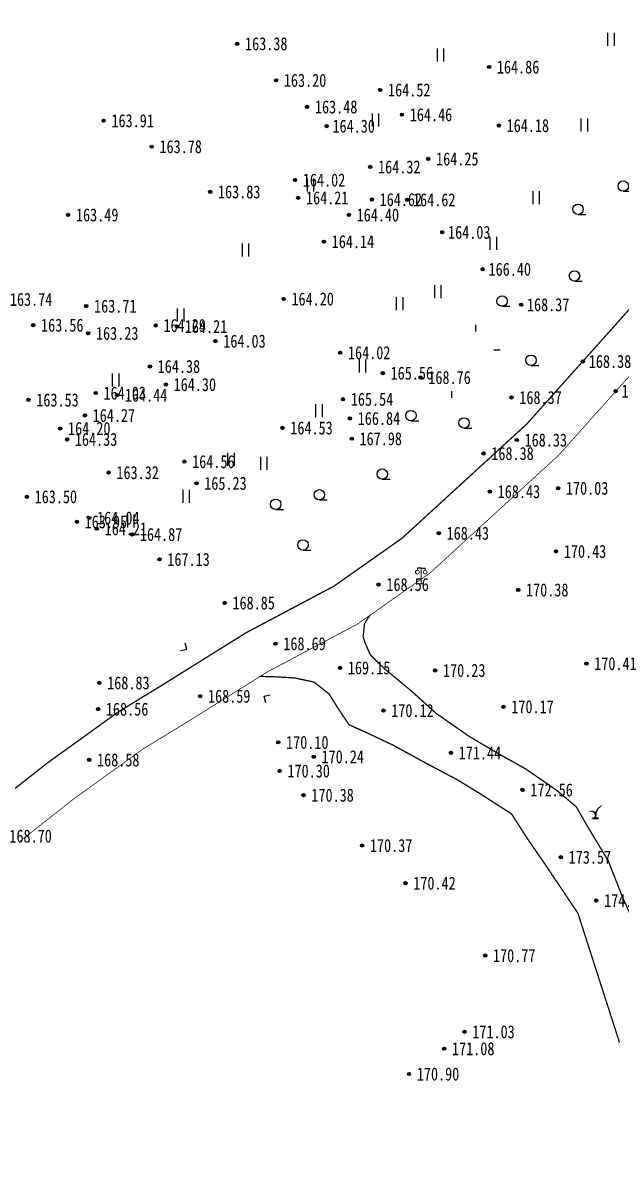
# Model space of a CAD drawing. Header units: millimetres. Extents: x -725 to 2274960, y -506 to 2980382.
# Drawn here: x 574284.8 to 574330.8, y 2880300.3 to 2880388.2 of the extents above; entities that cross this region are included whole.
import ezdxf
from ezdxf.enums import TextEntityAlignment as Align

# ---------------------------------------------------------------- set-up
doc = ezdxf.new("R2010")
doc.units = ezdxf.units.MM
doc.header["$LTSCALE"] = 1000
for name, pattern in [('X0', [4, 3, -1]), ('X2', [10, 8, -2]), ('X3', [5, 4, -1]), ('X31', [1.8, 1.2, -0.6])]:
    doc.linetypes.add(name, pattern=pattern)
for name, color, linetype in [('DLDW', 8, 'Continuous'), ('DLSS', 8, 'Continuous'), ('DMTZ', 8, 'Continuous'), ('GCD', 8, 'Continuous'), ('JMD', 8, 'Continuous'), ('SXSS', 5, 'Continuous'), ('YHJ_剖面_梁板', 4, 'Continuous'), ('ZBTZ', 8, 'Continuous')]:
    doc.layers.add(name, color=color, linetype=linetype)
doc.linetypes.add('10411', pattern='A,2,[150,AAA.SHX,S=0.5,R=0,X=0,Y=0.5],2,[151,AAA.SHX,S=1,R=0,X=0,Y=3],1e-11', length=4)
doc.linetypes.add('10421', pattern='A,2,[150,AAA.SHX,S=0.5,R=0,X=0,Y=0.5],1e-11', length=2)
doc.linetypes.add('1161', pattern='A,0,[149,AAA.SHX,S=0.15,R=0,X=0,Y=0],-1.6', length=1.6)
doc.linetypes.add('444', pattern='A,4.5,[145,AAA.SHX,S=1,R=0,X=0,Y=1],4.5,-0.5,[146,AAA.SHX,S=1,R=0,X=0,Y=0],-0.5', length=10)

# ---------------------------------------------------------------- blocks, each defined once
blk = doc.blocks.new('gc097')
at = {"lineweight": 15}
for p, q in [((-0.6, 2.4), (-0.6, 2.1)), ((0, 0), (0, 2.4)), ((0.6, 2.4), (0.6, 2.1)), ((-0.4, 0), (0.4, 0))]:
    blk.add_line(p, q, dxfattribs=at)
for q in [(-0.6, 2.4), (0.6, 2.4)]:
    blk.add_line((0, 2.4), q)
for centre in [(-0.6, 1.8), (0.6, 1.8)]:
    blk.add_circle(centre, 0.3, dxfattribs=at)
blk = doc.blocks.new('gc123')
at = {"flags": 128}
for points in [[(1, 2, 0.1, 0.3, 0.253002), (0, 0.56, 0.15, 0.15, 0)], [(0, 0.56, 0.3, 0.1, 0.588194), (-1, 1, 0.05, 0.1, 0)]]:
    blk.add_lwpolyline(points, format="xyseb", dxfattribs=at)
at = {"linetype": 'Continuous', "const_width": 0.3}
blk.add_lwpolyline([(-0.5, 0), (0.5, 0)], dxfattribs=at)
at = {"linetype": 'Continuous', "const_width": 0.3, "flags": 128}
blk.add_lwpolyline([(0, 0.56), (0, 0)], dxfattribs=at)
blk = doc.blocks.new('gc121')
for p, q in [((-0.5, 0), (-0.5, 2)), ((0.5, 0), (0.5, 2))]:
    blk.add_line(p, q)
blk = doc.blocks.new('gc208')
blk.add_line((0, -0.8), (1.2, -0.8))
blk.add_circle((0, 0), 0.8)
blk = doc.blocks.new('gc200')
h = blk.add_hatch(color=256)
edge = h.paths.add_edge_path()
edge.add_arc((0, 0), 0.25, 0, 360)
blk.add_circle((0, 0), 0.25)

msp = doc.modelspace()

# ---------------------------------------------------------------- linework, layer by layer
at = {"layer": 'DLSS', "color": 4, "linetype": 'X2', "elevation": 162.8509, "flags": 128}
msp.add_lwpolyline([(574273.7778, 2880322.1221, 0.1, 0.1, 0), (574282.5398, 2880328.0316, 0.1, 0.1, 0), (574286.6223, 2880331.2436, 0.1, 0.1, 0), (574292.1253, 2880335.2062, 0.1, 0.1, 0), (574295.3441, 2880337.1677, 0.1, 0.1, 0), (574301.8963, 2880341.2575, 0.1, 0.1, 0), (574308.6828, 2880344.8557, 0.1, 0.1, 0), (574313.9336, 2880348.5514, 0.1, 0.1, 0), (574323.5292, 2880357.3345, 0.1, 0.1, 0), (574336.4189, 2880371.7569, 0.1, 0.1, 0), (574340.7992, 2880377.4109, 0.1, 0.1, 0), (574344.1163, 2880383.0738, 0.1, 0.1, 0), (574348.4255, 2880392.5343, 0.1, 0.1, 0), (574350.2109, 2880397.8787, 0.1, 0.1, 0), (574350.9225, 2880401.358, 0.1, 0.1, 0)], format="xyseb", dxfattribs=at)
at = {"layer": 'DLSS', "color": 8, "linetype": 'Continuous', "const_width": 0.054, "elevation": 162.8509, "flags": 128}
msp.add_lwpolyline([(574284.5591, 2880325.2621), (574288.683, 2880328.5065), (574294.0201, 2880332.3497), (574297.1422, 2880334.2523), (574303.6075, 2880338.2878), (574310.4779, 2880341.9306), (574316.0845, 2880345.8767), (574325.9686, 2880354.9238), (574339.0529, 2880369.564), (574343.6427, 2880375.4884), (574347.1606, 2880381.4941), (574351.6173, 2880391.2782)], dxfattribs=at)
at = {"layer": 'DLSS', "color": 4, "linetype": 'X3', "flags": 128}
for points, elevation in [([(574311.4665, 2880342.6386, 0.1, 0.1, 0), (574311.0392, 2880341.9862, 0.1, 0.1, 0), (574310.9296, 2880340.9534, 0.1, 0.1, 0), (574311.1012, 2880340.4461, 0.1, 0.1, 0), (574311.5, 2880339.5548, 0.1, 0.1, 0), (574312.5389, 2880338.538, 0.1, 0.1, 0), (574314.729, 2880336.7208, 0.1, 0.1, 0), (574316.5495, 2880335.0701, 0.1, 0.1, 0), (574319.1007, 2880333.2977, 0.1, 0.1, 0), (574321.3002, 2880331.995, 0.1, 0.1, 0), (574323.466, 2880330.7817, 0.1, 0.1, 0), (574325.8613, 2880329.1239, 0.1, 0.1, 0), (574327.3327, 2880327.8826, 0.1, 0.1, 0), (574328.2111, 2880326.3452, 0.1, 0.1, 0), (574329.7813, 2880323.7456, 0.1, 0.1, 0), (574330.8969, 2880320.9159, 0.1, 0.1, 0), (574332.2369, 2880317.9211, 0.1, 0.1, 0), (574333.0374, 2880316.429, 0.1, 0.1, 0)], 162.4442), ([(574302.9327, 2880337.9209, 0.1, 0.1, 0), (574304.3792, 2880337.8769, 0.1, 0.1, 0), (574305.7047, 2880337.792, 0.1, 0.1, 0), (574307.1523, 2880337.4796, 0.1, 0.1, 0), (574308.3005, 2880336.5803, 0.1, 0.1, 0), (574309.2148, 2880335.1298, 0.1, 0.1, 0), (574309.8561, 2880334.1955, 0.1, 0.1, 0), (574311.4996, 2880333.4498, 0.1, 0.1, 0), (574313.2275, 2880332.6335, 0.1, 0.1, 0), (574315.9859, 2880331.1222, 0.1, 0.1, 0), (574318.161, 2880329.9781, 0.1, 0.1, 0), (574319.887, 2880328.9233, 0.1, 0.1, 0), (574322.3473, 2880327.3411, 0.1, 0.1, 0), (574323.5757, 2880325.4276, 0.1, 0.1, 0), (574324.988, 2880323.3779, 0.1, 0.1, 0), (574327.4576, 2880319.6957, 0.1, 0.1, 0), (574330.6562, 2880309.7501, 0.1, 0.1, 0)], 162.4726)]:
    msp.add_lwpolyline(points, format="xyseb", dxfattribs=dict(at, elevation=elevation))
at = {"layer": 'DMTZ', "linetype": '10411', "elevation": 162.0293, "flags": 128}
msp.add_lwpolyline([(574296.0535, 2880345.2749, 0.00000216, 0.00000216, 0), (574298.1731, 2880347.5133, 0.00000216, 0.00000216, 0), (574311.2429, 2880356.5018, 0.00000216, 0.00000216, 0), (574313.6381, 2880359.3293, 0.00000216, 0.00000216, 0), (574314.0249, 2880361.3837, 0.00000216, 0.00000216, 0), (574319.7263, 2880366.5298, 0.00000216, 0.00000216, 0), (574321.8328, 2880366.4103, 0.00000216, 0.00000216, 0), (574325.256, 2880366.6783, 0.00000216, 0.00000216, 0), (574331.1428, 2880372.5885, 0.00000216, 0.00000216, 0), (574337.8892, 2880379.4532, 0.00000216, 0.00000216, 0), (574340.8952, 2880384.2668, 0.00000216, 0.00000216, 0), (574345.8836, 2880393.709, 0.00000216, 0.00000216, 0), (574347.7152, 2880400.2266, 0.00000216, 0.00000216, 0)], format="xyseb", dxfattribs=at)
at = {"layer": 'DMTZ', "linetype": '10421', "elevation": 163.4975, "flags": 128}
msp.add_lwpolyline([(574312.2972, 2880339.0714, 0.00000216, 0.00000216, 0), (574313.0217, 2880342.3601, 0.00000216, 0.00000216, 0), (574317.5547, 2880345.953, 0.00000216, 0.00000216, 0), (574322.8559, 2880350.31, 0.00000216, 0.00000216, 0), (574324.9618, 2880352.7267, 0.00000216, 0.00000216, 0), (574332.684, 2880361.0592, 0.00000216, 0.00000216, 0)], format="xyseb", dxfattribs=at)
at = {"layer": 'JMD', "linetype": 'Continuous'}
for p, q in [((574319.5731, 2880364.9463, 174.4704), (574319.5687, 2880364.4463, 174.4704)), ((574321.4763, 2880363.009, 174.4704), (574320.9763, 2880363.0134, 174.4704)), ((574315.8394, 2880361.2783, 174.4704), (574316.3394, 2880361.2754, 174.4704)), ((574317.7545, 2880359.3527, 174.4704), (574317.7574, 2880359.8527, 174.4704))]:
    msp.add_line(p, q, dxfattribs=at)
at = {"layer": 'JMD', "linetype": 'Continuous', "const_width": 0.00000217, "elevation": 174.4704, "flags": 128}
msp.add_lwpolyline([(574319.5731, 2880364.9463), (574321.4763, 2880363.009), (574317.7545, 2880359.3527), (574315.8394, 2880361.2783)], close=True, dxfattribs=at)
at = {"layer": 'JMD', "linetype": '444', "flags": 128}
for points, elevation in [([(574314.6782, 2880350.0963, 0.00000216, 0.00000216, 0), (574305.2198, 2880344.0156, 0.00000216, 0.00000216, 0), (574301.7996, 2880342.387, 0.00000216, 0.00000216, 0), (574300.8406, 2880341.9283, 0.00000216, 0.00000216, 0)], 162.6602), ([(574293.0549, 2880339.3088, 0.00000216, 0.00000216, 0), (574290.5212, 2880337.0984, 0.00000216, 0.00000216, 0), (574289.4685, 2880336.0506, 0.00000216, 0.00000216, 0), (574286.9164, 2880333.5546, 0.00000216, 0.00000216, 0), (574285.0787, 2880331.9308, 0.00000216, 0.00000216, 0), (574272.5253, 2880321.8395, 0.00000216, 0.00000216, 0), (574268.6947, 2880319.2554, 0.00000216, 0.00000216, 0), (574262.1072, 2880314.5799, 0.00000216, 0.00000216, 0), (574256.1713, 2880310.018, 0.00000216, 0.00000216, 0), (574254.8868, 2880309.066, 0.00000216, 0.00000216, 0), (574253.2419, 2880307.42, 0.00000216, 0.00000216, 0)], 162.6047)]:
    msp.add_lwpolyline(points, format="xyseb", dxfattribs=dict(at, elevation=elevation))
at = {"layer": 'SXSS', "linetype": 'Continuous'}
for p, q in [((574297.3575, 2880339.9913, 162.2467), (574296.8719, 2880339.8722, 162.2467)), ((574297.3575, 2880339.9913, 162.2467), (574297.2385, 2880340.4769, 162.2467)), ((574303.3033, 2880336.3875, 162.3499), (574303.7889, 2880336.5066, 162.3499)), ((574303.3033, 2880336.3875, 162.3499), (574303.4224, 2880335.9019, 162.3499))]:
    msp.add_line(p, q, dxfattribs=at)
at = {"layer": 'SXSS', "color": 5, "linetype": 'X0', "ltscale": 2, "flags": 128}
for points, elevation in [([(574226.8689, 2880304.0533, 0.00000216, 0.00000216, 0), (574241.6147, 2880313.2164, 0.00000216, 0.00000216, 0), (574252.0111, 2880318.0325, 0.00000216, 0.00000216, 0), (574287.522, 2880346.7794, 0.00000216, 0.00000216, 0), (574289.5546, 2880349.9092, 0.00000216, 0.00000216, 0), (574292.25, 2880351.2538, 0.00000216, 0.00000216, 0), (574294.0535, 2880354.1024, 0.00000216, 0.00000216, 0), (574297.1114, 2880356.0431, 0.00000216, 0.00000216, 0), (574303.4925, 2880356.7315, 0.00000216, 0.00000216, 0), (574305.6927, 2880358.7506, 0.00000216, 0.00000216, 0), (574310.7926, 2880364.3675, 0.00000216, 0.00000216, 0), (574316.5041, 2880371.6909, 0.00000216, 0.00000216, 0), (574321.4527, 2880375.6448, 0.00000216, 0.00000216, 0), (574325.7465, 2880381.7281, 0.00000216, 0.00000216, 0), (574334.1222, 2880399.8648, 0.00000216, 0.00000216, 0), (574338.8529, 2880413.9505, 0.00000216, 0.00000216, 0), (574341.1901, 2880420.0087, 0.00000216, 0.00000216, 0), (574341.5864, 2880428.7253, 0.00000216, 0.00000216, 0), (574341.269, 2880440.7779, 0.00000216, 0.00000216, 0), (574341.0686, 2880462.461, 0.00000216, 0.00000216, 0), (574339.8078, 2880474.6251, 0.00000216, 0.00000216, 0), (574338.4805, 2880482.0554, 0.00000216, 0.00000216, 0), (574336.4374, 2880488.6629, 0.00000216, 0.00000216, 0), (574333.4917, 2880496.4451, 0.00000216, 0.00000216, 0)], 157.6342), ([(574298.1701, 2880493.9832, 0.00000216, 0.00000216, 0), (574306.8817, 2880482.5808, 0.00000216, 0.00000216, 0), (574311.276, 2880471.4521, 0.00000216, 0.00000216, 0), (574312.5014, 2880462.7284, 0.00000216, 0.00000216, 0), (574313.6104, 2880454.7825, 0.00000216, 0.00000216, 0), (574313.7578, 2880449.2776, 0.00000216, 0.00000216, 0), (574314.8904, 2880446.226, 0.00000216, 0.00000216, 0), (574314.6465, 2880442.9533, 0.00000217, 0.00000217, 0), (574313.4622, 2880434.2929, 0.00000217, 0.00000217, 0), (574306.2735, 2880417.5554, 0.00000216, 0.00000216, 0), (574301.1733, 2880409.37, 0.00000217, 0.00000217, 0), (574291.6905, 2880395.6884, 0.00000216, 0.00000216, 0), (574286.6575, 2880389.6157, 0.00000217, 0.00000217, 0), (574269.1422, 2880371.5065, 0.00000216, 0.00000216, 0), (574260.8599, 2880364.3273, 0.00000217, 0.00000217, 0), (574245.2089, 2880356.8917, 0.00000216, 0.00000216, 0), (574229.225, 2880344.1429, 0.00000217, 0.00000217, 0), (574214.457, 2880332.1313, 0.00000218, 0.00000218, 0), (574206.8378, 2880327.3172, 0.00000217, 0.00000217, 0)], 158.8226)]:
    msp.add_lwpolyline(points, format="xyseb", dxfattribs=dict(at, elevation=elevation))
at = {"layer": 'SXSS', "linetype": 'X31', "elevation": 162.3499, "flags": 128}
msp.add_lwpolyline([(574303.3033, 2880336.3875, 0.00000216, 0.00000216, 0), (574297.3575, 2880339.9913, 0.00000216, 0.00000216, 0)], format="xyseb", close=True, dxfattribs=at)
at = {"layer": 'SXSS', "linetype": 'Continuous', "flags": 128}
for points, elevation in [([(574303.5656, 2880336.7036, 0.00000216, 0.00000216, 0), (574305.4029, 2880335.6214, 0.00000216, 0.00000216, 0), (574309.455, 2880333.6053, 0.00000216, 0.00000216, 0)], 162.106), ([(574303.2544, 2880336.1754, 0.00000216, 0.00000216, 0), (574305.123, 2880335.0747, 0.00000216, 0.00000216, 0), (574308.5037, 2880333.5884, 0.00000216, 0.00000216, 0), (574306.404, 2880332.5799, 0.00000216, 0.00000216, 0), (574305.4331, 2880332.2001, 0.00000216, 0.00000216, 0), (574302.9768, 2880331.7316, 0.00000216, 0.00000216, 0), (574301.8249, 2880331.5013, 0.00000216, 0.00000216, 0), (574300.4436, 2880330.4619, 0.00000216, 0.00000216, 0), (574300.1778, 2880330.243, 0.00000216, 0.00000216, 0), (574299.7074, 2880329.791, 0.00000216, 0.00000216, 0), (574299.0436, 2880329.0604, 0.00000216, 0.00000216, 0), (574297.7055, 2880325.9639, 0.00000216, 0.00000216, 0), (574296.7147, 2880324.188, 0.00000216, 0.00000216, 0), (574295.9237, 2880322.6248, 0.00000216, 0.00000216, 0), (574294.7442, 2880320.5907, 0.00000216, 0.00000216, 0), (574294.1577, 2880319.2605, 0.00000216, 0.00000216, 0), (574293.0597, 2880318.048, 0.00000216, 0.00000216, 0), (574292.0922, 2880317.215, 0.00000216, 0.00000216, 0), (574289.8313, 2880317.7971, 0.00000216, 0.00000216, 0), (574287.9417, 2880318.3218, 0.00000216, 0.00000216, 0), (574285.8174, 2880318.4089, 0.00000216, 0.00000216, 0), (574284.92, 2880318.3922, 0.00000216, 0.00000216, 0), (574283.3927, 2880318.744, 0.00000216, 0.00000216, 0)], 162.106), ([(574309.262, 2880333.2725, 0.00000216, 0.00000216, 0), (574306.6487, 2880332.0173, 0.00000216, 0.00000216, 0), (574305.6037, 2880331.6085, 0.00000216, 0.00000216, 0), (574303.0943, 2880331.1298, 0.00000216, 0.00000216, 0), (574302.082, 2880330.9274, 0.00000216, 0.00000216, 0), (574300.823, 2880329.98, 0.00000216, 0.00000216, 0), (574300.5856, 2880329.7846, 0.00000216, 0.00000216, 0), (574300.1472, 2880329.3633, 0.00000216, 0.00000216, 0), (574299.5659, 2880328.7236, 0.00000216, 0.00000216, 0), (574298.256, 2880325.6922, 0.00000216, 0.00000216, 0), (574297.2562, 2880323.9002, 0.00000216, 0.00000216, 0), (574296.4629, 2880322.3323, 0.00000216, 0.00000216, 0), (574295.2915, 2880320.3124, 0.00000216, 0.00000216, 0), (574294.6787, 2880318.9224, 0.00000216, 0.00000216, 0), (574293.4886, 2880317.6083, 0.00000216, 0.00000216, 0), (574292.2495, 2880316.5414, 0.00000216, 0.00000216, 0), (574289.6728, 2880317.2048, 0.00000216, 0.00000216, 0), (574287.8459, 2880317.7121, 0.00000216, 0.00000216, 0), (574285.8105, 2880317.7956, 0.00000216, 0.00000216, 0), (574284.8559, 2880317.7778, 0.00000216, 0.00000216, 0), (574283.3045, 2880318.1352, 0.00000216, 0.00000216, 0), (574280.7978, 2880318.2888, 0.00000216, 0.00000216, 0), (574277.6772, 2880317.5991, 0.00000216, 0.00000216, 0)], 163.9683), ([(574309.1714, 2880333.3078, 0.00000216, 0.00000216, 0), (574311.3243, 2880331.5395, 0.00000216, 0.00000216, 0), (574312.7609, 2880330.5805, 0.00000216, 0.00000216, 0), (574315.1797, 2880329.0062, 0.00000216, 0.00000216, 0), (574316.8365, 2880327.8576, 0.00000216, 0.00000216, 0), (574318.1516, 2880327.0918, 0.00000216, 0.00000216, 0), (574319.3166, 2880326.3325, 0.00000216, 0.00000216, 0), (574320.2904, 2880325.537, 0.00000216, 0.00000216, 0), (574321.1452, 2880324.666, 0.00000216, 0.00000216, 0), (574321.9611, 2880323.4819, 0.00000216, 0.00000216, 0), (574322.3566, 2880322.4933, 0.00000217, 0.00000217, 0), (574322.7922, 2880321.0177, 0.00000217, 0.00000217, 0), (574322.7271, 2880320.0315, 0.00000216, 0.00000216, 0), (574323.1524, 2880315.8914, 0.00000216, 0.00000216, 0)], 163.9392), ([(574309.4415, 2880333.6367, 0.00000216, 0.00000216, 0), (574311.5781, 2880331.8818, 0.00000216, 0.00000216, 0), (574312.9951, 2880330.9358, 0.00000216, 0.00000216, 0), (574315.417, 2880329.3595, 0.00000216, 0.00000216, 0), (574317.0652, 2880328.2169, 0.00000216, 0.00000216, 0), (574318.375, 2880327.4542, 0.00000216, 0.00000216, 0), (574319.5682, 2880326.6765, 0.00000216, 0.00000216, 0), (574320.5778, 2880325.8518, 0.00000216, 0.00000216, 0), (574321.4748, 2880324.9379, 0.00000216, 0.00000216, 0), (574322.3386, 2880323.6842, 0.00000216, 0.00000216, 0), (574322.7591, 2880322.6329, 0.00000217, 0.00000217, 0), (574323.2218, 2880321.0654, 0.00000217, 0.00000217, 0), (574323.1541, 2880320.0393, 0.00000216, 0.00000216, 0), (574323.5757, 2880315.9349, 0.00000216, 0.00000216, 0)], 163.9392)]:
    msp.add_lwpolyline(points, format="xyseb", dxfattribs=dict(at, elevation=elevation))
at = {"layer": 'SXSS', "linetype": '10421', "flags": 128}
for points, elevation in [([(574281.6786, 2880320.1719, 0.00000216, 0.00000216, 0), (574283.7851, 2880319.6306, 0.00000216, 0.00000216, 0), (574286.5299, 2880319.3514, 0.00000216, 0.00000216, 0), (574291.1648, 2880318.2493, 0.00000216, 0.00000216, 0), (574292.5163, 2880318.3583, 0.00000216, 0.00000216, 0), (574293.7302, 2880320.487, 0.00000216, 0.00000216, 0), (574296.0568, 2880324.998, 0.00000216, 0.00000216, 0), (574298.5109, 2880329.7157, 0.00000216, 0.00000216, 0), (574299.5044, 2880331.4457, 0.00000216, 0.00000216, 0), (574299.996, 2880332.8379, 0.00000216, 0.00000216, 0), (574301.248, 2880334.3997, 0.00000216, 0.00000216, 0), (574302.7833, 2880334.9745, 0.00000216, 0.00000216, 0), (574302.2835, 2880335.8878, 0.00000216, 0.00000216, 0), (574300.2676, 2880335.5835, 0.00000216, 0.00000216, 0), (574298.1254, 2880334.2706, 0.00000216, 0.00000216, 0), (574290.7082, 2880329.2005, 0.00000216, 0.00000216, 0), (574287.0197, 2880326.4067, 0.00000216, 0.00000216, 0), (574279.5585, 2880321.4203, 0.00000216, 0.00000216, 0)], 162.9901), ([(574306.6642, 2880328.9921, 0.00000216, 0.00000216, 0), (574312.2422, 2880324.4827, 0.00000216, 0.00000216, 0), (574315.8155, 2880321.2986, 0.00000216, 0.00000216, 0), (574320.4985, 2880317.1338, 0.00000216, 0.00000216, 0), (574320.7554, 2880317.939, 0.00000217, 0.00000217, 0), (574320.1348, 2880323.6133, 0.00000216, 0.00000216, 0), (574318.5978, 2880324.8984, 0.00000216, 0.00000216, 0), (574309.1656, 2880332.124, 0.00000216, 0.00000216, 0), (574305.396, 2880330.3671, 0.00000216, 0.00000216, 0)], 164.1092), ([(574294.7565, 2880314.3722, 0.00000216, 0.00000216, 0), (574296.0626, 2880313.6715, 0.00000216, 0.00000216, 0), (574301.1835, 2880311.9211, 0.00000217, 0.00000217, 0), (574305.4869, 2880308.4887, 0.00000216, 0.00000216, 0), (574308.5948, 2880304.5534, 0.00000216, 0.00000216, 0), (574310.1877, 2880304.5826, 0.00000216, 0.00000216, 0), (574313.8454, 2880307.7759, 0.00000217, 0.00000217, 0), (574319.4568, 2880312.2516, 0.00000217, 0.00000217, 0), (574320.5237, 2880314.5694, 0.00000217, 0.00000217, 0), (574319.7747, 2880315.8999, 0.00000216, 0.00000216, 0), (574316.8324, 2880318.7016, 0.00000216, 0.00000216, 0), (574313.0598, 2880322.4222, 0.00000216, 0.00000216, 0), (574309.5251, 2880324.7745, 0.00000216, 0.00000216, 0), (574303.7996, 2880329.4084, 0.00000217, 0.00000217, 0), (574301.8013, 2880329.4541, 0.00000217, 0.00000217, 0), (574298.8922, 2880324.0943, 0.00000217, 0.00000217, 0), (574293.8126, 2880315.293, 0.00000217, 0.00000217, 0)], 164.9412)]:
    msp.add_lwpolyline(points, format="xyseb", close=True, dxfattribs=dict(at, elevation=elevation))
at = {"layer": 'YHJ_剖面_梁板'}
msp.add_circle((589254.9496, 2837256.879), 143124.932, dxfattribs=at)
at = {"layer": 'ZBTZ', "linetype": 'Continuous', "elevation": 157.7375, "flags": 128}
msp.add_lwpolyline([(574330.1465, 2880392.5459, 0.00000216, 0.00000216, 0), (574323.8917, 2880382.1934, 0.00000217, 0.00000217, 0), (574317.211, 2880376.5646, 0.00000216, 0.00000216, 0), (574311.2221, 2880372.4158, 0.00000216, 0.00000216, 0), (574305.4904, 2880366.1317, 0.00000216, 0.00000216, 0), (574300.015, 2880362.8923, 0.00000216, 0.00000216, 0), (574295.9642, 2880359.712, 0.00000216, 0.00000216, 0), (574291.3121, 2880357.5905, 0.00000216, 0.00000216, 0), (574288.9508, 2880355.8302, 0.00000216, 0.00000216, 0), (574288.5081, 2880355.2096, 0.00000216, 0.00000216, 0), (574286.9845, 2880355.8212, 0.00000216, 0.00000216, 0), (574286.9009, 2880356.8105, 0.00000216, 0.00000216, 0), (574287.9826, 2880358.7208, 0.00000216, 0.00000216, 0), (574290.3775, 2880359.4806, 0.00000216, 0.00000216, 0), (574292.34, 2880363.7321, 0.00000216, 0.00000216, 0), (574296.2031, 2880367.7785, 0.00000216, 0.00000216, 0), (574299.4936, 2880370.4878, 0.00000216, 0.00000216, 0), (574302.2992, 2880370.4717, 0.00000216, 0.00000216, 0), (574306.6195, 2880377.7339, 0.00000216, 0.00000216, 0), (574311.7639, 2880386.1157, 0.00000216, 0.00000216, 0), (574313.7158, 2880389.1221, 0.00000216, 0.00000216, 0)], format="xyseb", dxfattribs=at)
at = {"layer": 'ZBTZ', "linetype": '1161', "elevation": 164.4917, "flags": 128}
msp.add_lwpolyline([(574316.873, 2880336.1191, 0.00000216, 0.00000216, 0), (574322.7354, 2880333.8901, 0.00000216, 0.00000216, 0), (574329.4638, 2880331.191, 0.00000217, 0.00000217, 0), (574333.6591, 2880330.4672, 0.00000217, 0.00000217, 0), (574337.2261, 2880327.7027, 0.00000217, 0.00000217, 0), (574339.8981, 2880326.211, 0.00000217, 0.00000217, 0), (574346.2815, 2880323.1288, 0.00000217, 0.00000217, 0), (574351.092, 2880324.3338, 0.00000217, 0.00000217, 0), (574354.793, 2880330.8308, 0.00000217, 0.00000217, 0), (574357.4152, 2880337.3139, 0.00000216, 0.00000216, 0), (574359.2545, 2880343.5401, 0.00000216, 0.00000216, 0), (574360.9678, 2880350.1424, 0.00000216, 0.00000216, 0), (574360.0527, 2880351.2632, 0.00000216, 0.00000216, 0), (574347.0317, 2880358.6567, 0.00000216, 0.00000216, 0), (574339.3437, 2880363.1361, 0.00000216, 0.00000216, 0), (574338.2892, 2880365.3298, 0.00000216, 0.00000216, 0), (574337.4717, 2880367.2459, 0.00000216, 0.00000216, 0), (574332.8147, 2880361.1673, 0.00000216, 0.00000216, 0), (574332.535, 2880360.5327, 0.00000216, 0.00000216, 0), (574325.9459, 2880353.3054, 0.00000216, 0.00000216, 0), (574323.5649, 2880350.8306, 0.00000216, 0.00000216, 0), (574322.8136, 2880350.1434, 0.00000216, 0.00000216, 0), (574320.59, 2880348.1549, 0.00000216, 0.00000216, 0), (574316.0244, 2880344.4234, 0.00000216, 0.00000216, 0), (574313.4472, 2880342.3989, 0.00000216, 0.00000216, 0), (574312.7255, 2880340.519, 0.00000216, 0.00000216, 0), (574312.4423, 2880339.1644, 0.00000216, 0.00000216, 0), (574315.0898, 2880336.8747, 0.00000216, 0.00000216, 0)], format="xyseb", close=True, dxfattribs=at)

# ---------------------------------------------------------------- block references
at = {"layer": 'DLDW', "linetype": 'Continuous', "xscale": 0.5, "yscale": 0.5}
msp.add_blockref('gc097', (574315.406, 2880345.0334, 168.3409), dxfattribs=at)
at = {"layer": 'GCD', "linetype": 'Continuous'}
ref = msp.add_blockref('gc200', (574301.247, 2880386.5736, 163.38), dxfattribs=dict(at, xscale=0.5, yscale=0.5, zscale=0.5))
ref.add_attrib('height', '163.38', dxfattribs={"linetype": 'Continuous', "height": 1, "width": 0.8}).set_placement((574301.847, 2880386.5736, 163.38), align=Align.MIDDLE_LEFT)
ref = msp.add_blockref('gc200', (574320.619, 2880384.785, 164.856), dxfattribs=dict(at, xscale=0.5, yscale=0.5, zscale=0.5))
ref.add_attrib('height', '164.86', dxfattribs={"linetype": 'Continuous', "height": 1, "width": 0.8}).set_placement((574321.219, 2880384.785, 164.856), align=Align.MIDDLE_LEFT)
ref = msp.add_blockref('gc200', (574304.2321, 2880383.7604, 163.2), dxfattribs=dict(at, xscale=0.5, yscale=0.5, zscale=0.5))
ref.add_attrib('height', '163.20', dxfattribs={"linetype": 'Continuous', "height": 1, "width": 0.8}).set_placement((574304.8321, 2880383.7604, 163.2), align=Align.MIDDLE_LEFT)
ref = msp.add_blockref('gc200', (574312.247, 2880383.019, 164.522), dxfattribs=dict(at, xscale=0.5, yscale=0.5, zscale=0.5))
ref.add_attrib('height', '164.52', dxfattribs={"linetype": 'Continuous', "height": 1, "width": 0.8}).set_placement((574312.847, 2880383.019, 164.522), align=Align.MIDDLE_LEFT)
ref = msp.add_blockref('gc200', (574306.6221, 2880381.7151, 163.484), dxfattribs=dict(at, xscale=0.5, yscale=0.5, zscale=0.5))
ref.add_attrib('height', '163.48', dxfattribs={"linetype": 'Continuous', "height": 1, "width": 0.8}).set_placement((574307.2221, 2880381.7151, 163.484), align=Align.MIDDLE_LEFT)
ref = msp.add_blockref('gc200', (574313.92, 2880381.118, 164.459), dxfattribs=dict(at, xscale=0.5, yscale=0.5, zscale=0.5))
ref.add_attrib('height', '164.46', dxfattribs={"linetype": 'Continuous', "height": 1, "width": 0.8}).set_placement((574314.52, 2880381.118, 164.459), align=Align.MIDDLE_LEFT)
ref = msp.add_blockref('gc200', (574290.97, 2880380.656, 163.907), dxfattribs=dict(at, xscale=0.5, yscale=0.5, zscale=0.5))
ref.add_attrib('height', '163.91', dxfattribs={"linetype": 'Continuous', "height": 1, "width": 0.8}).set_placement((574291.57, 2880380.656, 163.907), align=Align.MIDDLE_LEFT)
ref = msp.add_blockref('gc200', (574308.1231, 2880380.2382, 164.3), dxfattribs=dict(at, xscale=0.5, yscale=0.5, zscale=0.5))
ref.add_attrib('height', '164.30', dxfattribs={"linetype": 'Continuous', "height": 1, "width": 0.8}).set_placement((574308.5731, 2880380.2382, 164.3), align=Align.MIDDLE_LEFT)
ref = msp.add_blockref('gc200', (574321.37, 2880380.282, 164.18), dxfattribs=dict(at, xscale=0.5, yscale=0.5, zscale=0.5))
ref.add_attrib('height', '164.18', dxfattribs={"linetype": 'Continuous', "height": 1, "width": 0.8}).set_placement((574321.97, 2880380.282, 164.18), align=Align.MIDDLE_LEFT)
ref = msp.add_blockref('gc200', (574294.664, 2880378.66, 163.781), dxfattribs=dict(at, xscale=0.5, yscale=0.5, zscale=0.5))
ref.add_attrib('height', '163.78', dxfattribs={"linetype": 'Continuous', "height": 1, "width": 0.8}).set_placement((574295.264, 2880378.66, 163.781), align=Align.MIDDLE_LEFT)
ref = msp.add_blockref('gc200', (574315.944, 2880377.713, 164.254), dxfattribs=dict(at, xscale=0.5, yscale=0.5, zscale=0.5))
ref.add_attrib('height', '164.25', dxfattribs={"linetype": 'Continuous', "height": 1, "width": 0.8}).set_placement((574316.544, 2880377.713, 164.254), align=Align.MIDDLE_LEFT)
ref = msp.add_blockref('gc200', (574311.4816, 2880377.0992, 164.316), dxfattribs=dict(at, xscale=0.5, yscale=0.5, zscale=0.5))
ref.add_attrib('height', '164.32', dxfattribs={"linetype": 'Continuous', "height": 1, "width": 0.8}).set_placement((574312.0816, 2880377.0992, 164.316), align=Align.MIDDLE_LEFT)
ref = msp.add_blockref('gc200', (574305.693, 2880376.092, 164.017), dxfattribs=dict(at, xscale=0.5, yscale=0.5, zscale=0.5))
ref.add_attrib('height', '164.02', dxfattribs={"linetype": 'Continuous', "height": 1, "width": 0.8}).set_placement((574306.293, 2880376.092, 164.017), align=Align.MIDDLE_LEFT)
ref = msp.add_blockref('gc200', (574299.165, 2880375.182, 163.825), dxfattribs=dict(at, xscale=0.5, yscale=0.5, zscale=0.5))
ref.add_attrib('height', '163.83', dxfattribs={"linetype": 'Continuous', "height": 1, "width": 0.8}).set_placement((574299.765, 2880375.182, 163.825), align=Align.MIDDLE_LEFT)
ref = msp.add_blockref('gc200', (574305.934, 2880374.724, 164.205), dxfattribs=dict(at, xscale=0.5, yscale=0.5, zscale=0.5))
ref.add_attrib('height', '164.21', dxfattribs={"linetype": 'Continuous', "height": 1, "width": 0.8}).set_placement((574306.534, 2880374.724, 164.205), align=Align.MIDDLE_LEFT)
ref = msp.add_blockref('gc200', (574311.6, 2880374.591, 164.616), dxfattribs=dict(at, xscale=0.5, yscale=0.5, zscale=0.5))
ref.add_attrib('height', '164.62', dxfattribs={"linetype": 'Continuous', "height": 1, "width": 0.8}).set_placement((574312.2, 2880374.591, 164.616), align=Align.MIDDLE_LEFT)
ref = msp.add_blockref('gc200', (574314.3165, 2880374.5704, 164.62), dxfattribs=dict(at, xscale=0.5, yscale=0.5, zscale=0.5))
ref.add_attrib('height', '164.62', dxfattribs={"linetype": 'Continuous', "height": 1, "width": 0.8}).set_placement((574314.7665, 2880374.5704, 164.62), align=Align.MIDDLE_LEFT)
ref = msp.add_blockref('gc200', (574288.24, 2880373.41, 163.494), dxfattribs=dict(at, xscale=0.5, yscale=0.5, zscale=0.5))
ref.add_attrib('height', '163.49', dxfattribs={"linetype": 'Continuous', "height": 1, "width": 0.8}).set_placement((574288.84, 2880373.41, 163.494), align=Align.MIDDLE_LEFT)
ref = msp.add_blockref('gc200', (574309.832, 2880373.406, 164.398), dxfattribs=dict(at, xscale=0.5, yscale=0.5, zscale=0.5))
ref.add_attrib('height', '164.40', dxfattribs={"linetype": 'Continuous', "height": 1, "width": 0.8}).set_placement((574310.432, 2880373.406, 164.398), align=Align.MIDDLE_LEFT)
ref = msp.add_blockref('gc200', (574317.0125, 2880372.0741, 164.03), dxfattribs=dict(at, xscale=0.5, yscale=0.5, zscale=0.5))
ref.add_attrib('height', '164.03', dxfattribs={"linetype": 'Continuous', "height": 1, "width": 0.8}).set_placement((574317.4625, 2880372.0741, 164.03), align=Align.MIDDLE_LEFT)
ref = msp.add_blockref('gc200', (574307.913, 2880371.352, 164.143), dxfattribs=dict(at, xscale=0.5, yscale=0.5, zscale=0.5))
ref.add_attrib('height', '164.14', dxfattribs={"linetype": 'Continuous', "height": 1, "width": 0.8}).set_placement((574308.513, 2880371.352, 164.143), align=Align.MIDDLE_LEFT)
ref = msp.add_blockref('gc200', (574320.1284, 2880369.2293, 166.4), dxfattribs=dict(at, xscale=0.5, yscale=0.5, zscale=0.5))
ref.add_attrib('height', '166.40', dxfattribs={"linetype": 'Continuous', "height": 1, "width": 0.8}).set_placement((574320.5784, 2880369.2293, 166.4), align=Align.MIDDLE_LEFT)
ref = msp.add_blockref('gc200', (574283.155, 2880366.916, 163.739), dxfattribs=dict(at, xscale=0.5, yscale=0.5, zscale=0.5))
ref.add_attrib('height', '163.74', dxfattribs={"linetype": 'Continuous', "height": 1, "width": 0.8}).set_placement((574283.755, 2880366.916, 163.739), align=Align.MIDDLE_LEFT)
ref = msp.add_blockref('gc200', (574304.817, 2880366.945, 164.204), dxfattribs=dict(at, xscale=0.5, yscale=0.5, zscale=0.5))
ref.add_attrib('height', '164.20', dxfattribs={"linetype": 'Continuous', "height": 1, "width": 0.8}).set_placement((574305.417, 2880366.945, 164.204), align=Align.MIDDLE_LEFT)
ref = msp.add_blockref('gc200', (574289.633, 2880366.394, 163.713), dxfattribs=dict(at, xscale=0.5, yscale=0.5, zscale=0.5))
ref.add_attrib('height', '163.71', dxfattribs={"linetype": 'Continuous', "height": 1, "width": 0.8}).set_placement((574290.233, 2880366.394, 163.713), align=Align.MIDDLE_LEFT)
ref = msp.add_blockref('gc200', (574323.083, 2880366.5055, 168.37), dxfattribs=dict(at, xscale=0.5, yscale=0.5, zscale=0.5))
ref.add_attrib('height', '168.37', dxfattribs={"linetype": 'Continuous', "height": 1, "width": 0.8}).set_placement((574323.533, 2880366.5055, 168.37), align=Align.MIDDLE_LEFT)
ref = msp.add_blockref('gc200', (574285.553, 2880364.932, 163.563), dxfattribs=dict(at, xscale=0.5, yscale=0.5, zscale=0.5))
ref.add_attrib('height', '163.56', dxfattribs={"linetype": 'Continuous', "height": 1, "width": 0.8}).set_placement((574286.153, 2880364.932, 163.563), align=Align.MIDDLE_LEFT)
ref = msp.add_blockref('gc200', (574289.778, 2880364.302, 163.226), dxfattribs=dict(at, xscale=0.5, yscale=0.5, zscale=0.5))
ref.add_attrib('height', '163.23', dxfattribs={"linetype": 'Continuous', "height": 1, "width": 0.8}).set_placement((574290.378, 2880364.302, 163.226), align=Align.MIDDLE_LEFT)
ref = msp.add_blockref('gc200', (574294.971, 2880364.911, 164.285), dxfattribs=dict(at, xscale=0.5, yscale=0.5, zscale=0.5))
ref.add_attrib('height', '164.29', dxfattribs={"linetype": 'Continuous', "height": 1, "width": 0.8}).set_placement((574295.571, 2880364.911, 164.285), align=Align.MIDDLE_LEFT)
ref = msp.add_blockref('gc200', (574296.611, 2880364.829, 164.208), dxfattribs=dict(at, xscale=0.5, yscale=0.5, zscale=0.5))
ref.add_attrib('height', '164.21', dxfattribs={"linetype": 'Continuous', "height": 1, "width": 0.8}).set_placement((574297.211, 2880364.829, 164.208), align=Align.MIDDLE_LEFT)
ref = msp.add_blockref('gc200', (574299.57, 2880363.704, 164.03), dxfattribs=dict(at, xscale=0.5, yscale=0.5, zscale=0.5))
ref.add_attrib('height', '164.03', dxfattribs={"linetype": 'Continuous', "height": 1, "width": 0.8}).set_placement((574300.17, 2880363.704, 164.03), align=Align.MIDDLE_LEFT)
ref = msp.add_blockref('gc200', (574309.164, 2880362.814, 164.018), dxfattribs=dict(at, xscale=0.5, yscale=0.5, zscale=0.5))
ref.add_attrib('height', '164.02', dxfattribs={"linetype": 'Continuous', "height": 1, "width": 0.8}).set_placement((574309.764, 2880362.814, 164.018), align=Align.MIDDLE_LEFT)
ref = msp.add_blockref('gc200', (574294.527, 2880361.759, 164.377), dxfattribs=dict(at, xscale=0.5, yscale=0.5, zscale=0.5))
ref.add_attrib('height', '164.38', dxfattribs={"linetype": 'Continuous', "height": 1, "width": 0.8}).set_placement((574295.127, 2880361.759, 164.377), align=Align.MIDDLE_LEFT)
ref = msp.add_blockref('gc200', (574327.8423, 2880362.1398, 168.38), dxfattribs=dict(at, xscale=0.5, yscale=0.5, zscale=0.5))
ref.add_attrib('height', '168.38', dxfattribs={"linetype": 'Continuous', "height": 1, "width": 0.8}).set_placement((574328.2923, 2880362.1398, 168.38), align=Align.MIDDLE_LEFT)
ref = msp.add_blockref('gc200', (574312.444, 2880361.242, 165.556), dxfattribs=dict(at, xscale=0.5, yscale=0.5, zscale=0.5))
ref.add_attrib('height', '165.56', dxfattribs={"linetype": 'Continuous', "height": 1, "width": 0.8}).set_placement((574313.044, 2880361.242, 165.556), align=Align.MIDDLE_LEFT)
ref = msp.add_blockref('gc200', (574315.346, 2880360.907, 168.764), dxfattribs=dict(at, xscale=0.5, yscale=0.5, zscale=0.5))
ref.add_attrib('height', '168.76', dxfattribs={"linetype": 'Continuous', "height": 1, "width": 0.8}).set_placement((574315.946, 2880360.907, 168.764), align=Align.MIDDLE_LEFT)
ref = msp.add_blockref('gc200', (574290.358, 2880359.71, 164.028), dxfattribs=dict(at, xscale=0.5, yscale=0.5, zscale=0.5))
ref.add_attrib('height', '164.03', dxfattribs={"linetype": 'Continuous', "height": 1, "width": 0.8}).set_placement((574290.958, 2880359.71, 164.028), align=Align.MIDDLE_LEFT)
ref = msp.add_blockref('gc200', (574295.752, 2880360.364, 164.296), dxfattribs=dict(at, xscale=0.5, yscale=0.5, zscale=0.5))
ref.add_attrib('height', '164.30', dxfattribs={"linetype": 'Continuous', "height": 1, "width": 0.8}).set_placement((574296.352, 2880360.364, 164.296), align=Align.MIDDLE_LEFT)
ref = msp.add_blockref('gc200', (574330.3582, 2880359.8586, 168.35), dxfattribs=dict(at, xscale=0.5, yscale=0.5, zscale=0.5))
ref.add_attrib('height', '168.35', dxfattribs={"linetype": 'Continuous', "height": 1, "width": 0.8}).set_placement((574330.8082, 2880359.8586, 168.35), align=Align.MIDDLE_LEFT)
ref = msp.add_blockref('gc200', (574285.186, 2880359.178, 163.532), dxfattribs=dict(at, xscale=0.5, yscale=0.5, zscale=0.5))
ref.add_attrib('height', '163.53', dxfattribs={"linetype": 'Continuous', "height": 1, "width": 0.8}).set_placement((574285.786, 2880359.178, 163.532), align=Align.MIDDLE_LEFT)
ref = msp.add_blockref('gc200', (574292.002, 2880359.547, 164.443), dxfattribs=dict(at, xscale=0.5, yscale=0.5, zscale=0.5))
ref.add_attrib('height', '164.44', dxfattribs={"linetype": 'Continuous', "height": 1, "width": 0.8}).set_placement((574292.602, 2880359.547, 164.443), align=Align.MIDDLE_LEFT)
ref = msp.add_blockref('gc200', (574309.383, 2880359.235, 165.54), dxfattribs=dict(at, xscale=0.5, yscale=0.5, zscale=0.5))
ref.add_attrib('height', '165.54', dxfattribs={"linetype": 'Continuous', "height": 1, "width": 0.8}).set_placement((574309.983, 2880359.235, 165.54), align=Align.MIDDLE_LEFT)
ref = msp.add_blockref('gc200', (574322.347, 2880359.369, 168.365), dxfattribs=dict(at, xscale=0.5, yscale=0.5, zscale=0.5))
ref.add_attrib('height', '168.37', dxfattribs={"linetype": 'Continuous', "height": 1, "width": 0.8}).set_placement((574322.947, 2880359.369, 168.365), align=Align.MIDDLE_LEFT)
ref = msp.add_blockref('gc200', (574289.523, 2880357.99, 164.274), dxfattribs=dict(at, xscale=0.5, yscale=0.5, zscale=0.5))
ref.add_attrib('height', '164.27', dxfattribs={"linetype": 'Continuous', "height": 1, "width": 0.8}).set_placement((574290.123, 2880357.99, 164.274), align=Align.MIDDLE_LEFT)
ref = msp.add_blockref('gc200', (574309.916, 2880357.758, 166.838), dxfattribs=dict(at, xscale=0.5, yscale=0.5, zscale=0.5))
ref.add_attrib('height', '166.84', dxfattribs={"linetype": 'Continuous', "height": 1, "width": 0.8}).set_placement((574310.516, 2880357.758, 166.838), align=Align.MIDDLE_LEFT)
ref = msp.add_blockref('gc200', (574287.629, 2880356.992, 164.202), dxfattribs=dict(at, xscale=0.5, yscale=0.5, zscale=0.5))
ref.add_attrib('height', '164.20', dxfattribs={"linetype": 'Continuous', "height": 1, "width": 0.8}).set_placement((574288.229, 2880356.992, 164.202), align=Align.MIDDLE_LEFT)
ref = msp.add_blockref('gc200', (574304.728, 2880357.027, 164.53), dxfattribs=dict(at, xscale=0.5, yscale=0.5, zscale=0.5))
ref.add_attrib('height', '164.53', dxfattribs={"linetype": 'Continuous', "height": 1, "width": 0.8}).set_placement((574305.328, 2880357.027, 164.53), align=Align.MIDDLE_LEFT)
ref = msp.add_blockref('gc200', (574310.053, 2880356.199, 167.983), dxfattribs=dict(at, xscale=0.5, yscale=0.5, zscale=0.5))
ref.add_attrib('height', '167.98', dxfattribs={"linetype": 'Continuous', "height": 1, "width": 0.8}).set_placement((574310.653, 2880356.199, 167.983), align=Align.MIDDLE_LEFT)
ref = msp.add_blockref('gc200', (574288.154, 2880356.146, 164.331), dxfattribs=dict(at, xscale=0.5, yscale=0.5, zscale=0.5))
ref.add_attrib('height', '164.33', dxfattribs={"linetype": 'Continuous', "height": 1, "width": 0.8}).set_placement((574288.754, 2880356.146, 164.331), align=Align.MIDDLE_LEFT)
ref = msp.add_blockref('gc200', (574322.752, 2880356.095, 168.33), dxfattribs=dict(at, xscale=0.5, yscale=0.5, zscale=0.5))
ref.add_attrib('height', '168.33', dxfattribs={"linetype": 'Continuous', "height": 1, "width": 0.8}).set_placement((574323.352, 2880356.095, 168.33), align=Align.MIDDLE_LEFT)
ref = msp.add_blockref('gc200', (574297.176, 2880354.436, 164.563), dxfattribs=dict(at, xscale=0.5, yscale=0.5, zscale=0.5))
ref.add_attrib('height', '164.56', dxfattribs={"linetype": 'Continuous', "height": 1, "width": 0.8}).set_placement((574297.776, 2880354.436, 164.563), align=Align.MIDDLE_LEFT)
ref = msp.add_blockref('gc200', (574320.193, 2880355.062, 168.381), dxfattribs=dict(at, xscale=0.5, yscale=0.5, zscale=0.5))
ref.add_attrib('height', '168.38', dxfattribs={"linetype": 'Continuous', "height": 1, "width": 0.8}).set_placement((574320.793, 2880355.062, 168.381), align=Align.MIDDLE_LEFT)
ref = msp.add_blockref('gc200', (574291.352, 2880353.593, 163.32), dxfattribs=dict(at, xscale=0.5, yscale=0.5, zscale=0.5))
ref.add_attrib('height', '163.32', dxfattribs={"linetype": 'Continuous', "height": 1, "width": 0.8}).set_placement((574291.952, 2880353.593, 163.32), align=Align.MIDDLE_LEFT)
ref = msp.add_blockref('gc200', (574298.108, 2880352.768, 165.227), dxfattribs=dict(at, xscale=0.5, yscale=0.5, zscale=0.5))
ref.add_attrib('height', '165.23', dxfattribs={"linetype": 'Continuous', "height": 1, "width": 0.8}).set_placement((574298.708, 2880352.768, 165.227), align=Align.MIDDLE_LEFT)
ref = msp.add_blockref('gc200', (574320.682, 2880352.128, 168.431), dxfattribs=dict(at, xscale=0.5, yscale=0.5, zscale=0.5))
ref.add_attrib('height', '168.43', dxfattribs={"linetype": 'Continuous', "height": 1, "width": 0.8}).set_placement((574321.282, 2880352.128, 168.431), align=Align.MIDDLE_LEFT)
ref = msp.add_blockref('gc200', (574325.93, 2880352.389, 170.029), dxfattribs=dict(at, xscale=0.5, yscale=0.5, zscale=0.5))
ref.add_attrib('height', '170.03', dxfattribs={"linetype": 'Continuous', "height": 1, "width": 0.8}).set_placement((574326.53, 2880352.389, 170.029), align=Align.MIDDLE_LEFT)
ref = msp.add_blockref('gc200', (574285.059, 2880351.735, 163.5), dxfattribs=dict(at, xscale=0.5, yscale=0.5, zscale=0.5))
ref.add_attrib('height', '163.50', dxfattribs={"linetype": 'Continuous', "height": 1, "width": 0.8}).set_placement((574285.659, 2880351.735, 163.5), align=Align.MIDDLE_LEFT)
ref = msp.add_blockref('gc200', (574289.865, 2880350.102, 164.039), dxfattribs=dict(at, xscale=0.5, yscale=0.5, zscale=0.5))
ref.add_attrib('height', '164.04', dxfattribs={"linetype": 'Continuous', "height": 1, "width": 0.8}).set_placement((574290.465, 2880350.102, 164.039), align=Align.MIDDLE_LEFT)
ref = msp.add_blockref('gc200', (574288.907, 2880349.806, 163.947), dxfattribs=dict(at, xscale=0.5, yscale=0.5, zscale=0.5))
ref.add_attrib('height', '163.95', dxfattribs={"linetype": 'Continuous', "height": 1, "width": 0.8}).set_placement((574289.507, 2880349.806, 163.947), align=Align.MIDDLE_LEFT)
ref = msp.add_blockref('gc200', (574290.446, 2880349.278, 164.21), dxfattribs=dict(at, xscale=0.5, yscale=0.5, zscale=0.5))
ref.add_attrib('height', '164.21', dxfattribs={"linetype": 'Continuous', "height": 1, "width": 0.8}).set_placement((574291.046, 2880349.278, 164.21), align=Align.MIDDLE_LEFT)
ref = msp.add_blockref('gc200', (574293.155, 2880348.837, 164.874), dxfattribs=dict(at, xscale=0.5, yscale=0.5, zscale=0.5))
ref.add_attrib('height', '164.87', dxfattribs={"linetype": 'Continuous', "height": 1, "width": 0.8}).set_placement((574293.755, 2880348.837, 164.874), align=Align.MIDDLE_LEFT)
ref = msp.add_blockref('gc200', (574316.753, 2880348.93, 168.43), dxfattribs=dict(at, xscale=0.5, yscale=0.5, zscale=0.5))
ref.add_attrib('height', '168.43', dxfattribs={"linetype": 'Continuous', "height": 1, "width": 0.8}).set_placement((574317.353, 2880348.93, 168.43), align=Align.MIDDLE_LEFT)
ref = msp.add_blockref('gc200', (574325.772, 2880347.53, 170.429), dxfattribs=dict(at, xscale=0.5, yscale=0.5, zscale=0.5))
ref.add_attrib('height', '170.43', dxfattribs={"linetype": 'Continuous', "height": 1, "width": 0.8}).set_placement((574326.372, 2880347.53, 170.429), align=Align.MIDDLE_LEFT)
ref = msp.add_blockref('gc200', (574295.268, 2880346.918, 167.132), dxfattribs=dict(at, xscale=0.5, yscale=0.5, zscale=0.5))
ref.add_attrib('height', '167.13', dxfattribs={"linetype": 'Continuous', "height": 1, "width": 0.8}).set_placement((574295.868, 2880346.918, 167.132), align=Align.MIDDLE_LEFT)
ref = msp.add_blockref('gc200', (574312.121, 2880344.983, 168.557), dxfattribs=dict(at, xscale=0.5, yscale=0.5, zscale=0.5))
ref.add_attrib('height', '168.56', dxfattribs={"linetype": 'Continuous', "height": 1, "width": 0.8}).set_placement((574312.721, 2880344.983, 168.557), align=Align.MIDDLE_LEFT)
ref = msp.add_blockref('gc200', (574322.862, 2880344.57, 170.382), dxfattribs=dict(at, xscale=0.5, yscale=0.5, zscale=0.5))
ref.add_attrib('height', '170.38', dxfattribs={"linetype": 'Continuous', "height": 1, "width": 0.8}).set_placement((574323.462, 2880344.57, 170.382), align=Align.MIDDLE_LEFT)
ref = msp.add_blockref('gc200', (574300.278, 2880343.57, 168.848), dxfattribs=dict(at, xscale=0.5, yscale=0.5, zscale=0.5))
ref.add_attrib('height', '168.85', dxfattribs={"linetype": 'Continuous', "height": 1, "width": 0.8}).set_placement((574300.878, 2880343.57, 168.848), align=Align.MIDDLE_LEFT)
ref = msp.add_blockref('gc200', (574304.192, 2880340.434, 168.69), dxfattribs=dict(at, xscale=0.5, yscale=0.5, zscale=0.5))
ref.add_attrib('height', '168.69', dxfattribs={"linetype": 'Continuous', "height": 1, "width": 0.8}).set_placement((574304.792, 2880340.434, 168.69), align=Align.MIDDLE_LEFT)
ref = msp.add_blockref('gc200', (574309.157, 2880338.577, 169.148), dxfattribs=dict(at, xscale=0.5, yscale=0.5, zscale=0.5))
ref.add_attrib('height', '169.15', dxfattribs={"linetype": 'Continuous', "height": 1, "width": 0.8}).set_placement((574309.757, 2880338.577, 169.148), align=Align.MIDDLE_LEFT)
ref = msp.add_blockref('gc200', (574328.11, 2880338.899, 170.407), dxfattribs=dict(at, xscale=0.5, yscale=0.5, zscale=0.5))
ref.add_attrib('height', '170.41', dxfattribs={"linetype": 'Continuous', "height": 1, "width": 0.8}).set_placement((574328.71, 2880338.899, 170.407), align=Align.MIDDLE_LEFT)
ref = msp.add_blockref('gc200', (574316.479, 2880338.38, 170.233), dxfattribs=dict(at, xscale=0.5, yscale=0.5, zscale=0.5))
ref.add_attrib('height', '170.23', dxfattribs={"linetype": 'Continuous', "height": 1, "width": 0.8}).set_placement((574317.079, 2880338.38, 170.233), align=Align.MIDDLE_LEFT)
ref = msp.add_blockref('gc200', (574290.639, 2880337.423, 168.827), dxfattribs=dict(at, xscale=0.5, yscale=0.5, zscale=0.5))
ref.add_attrib('height', '168.83', dxfattribs={"linetype": 'Continuous', "height": 1, "width": 0.8}).set_placement((574291.239, 2880337.423, 168.827), align=Align.MIDDLE_LEFT)
ref = msp.add_blockref('gc200', (574298.395, 2880336.395, 168.591), dxfattribs=dict(at, xscale=0.5, yscale=0.5, zscale=0.5))
ref.add_attrib('height', '168.59', dxfattribs={"linetype": 'Continuous', "height": 1, "width": 0.8}).set_placement((574298.995, 2880336.395, 168.591), align=Align.MIDDLE_LEFT)
ref = msp.add_blockref('gc200', (574290.54, 2880335.399, 168.555), dxfattribs=dict(at, xscale=0.5, yscale=0.5, zscale=0.5))
ref.add_attrib('height', '168.56', dxfattribs={"linetype": 'Continuous', "height": 1, "width": 0.8}).set_placement((574291.14, 2880335.399, 168.555), align=Align.MIDDLE_LEFT)
ref = msp.add_blockref('gc200', (574312.491, 2880335.29, 170.119), dxfattribs=dict(at, xscale=0.5, yscale=0.5, zscale=0.5))
ref.add_attrib('height', '170.12', dxfattribs={"linetype": 'Continuous', "height": 1, "width": 0.8}).set_placement((574313.091, 2880335.29, 170.119), align=Align.MIDDLE_LEFT)
ref = msp.add_blockref('gc200', (574321.731, 2880335.585, 170.167), dxfattribs=dict(at, xscale=0.5, yscale=0.5, zscale=0.5))
ref.add_attrib('height', '170.17', dxfattribs={"linetype": 'Continuous', "height": 1, "width": 0.8}).set_placement((574322.331, 2880335.585, 170.167), align=Align.MIDDLE_LEFT)
ref = msp.add_blockref('gc200', (574304.404, 2880332.845, 170.104), dxfattribs=dict(at, xscale=0.5, yscale=0.5, zscale=0.5))
ref.add_attrib('height', '170.10', dxfattribs={"linetype": 'Continuous', "height": 1, "width": 0.8}).set_placement((574305.004, 2880332.845, 170.104), align=Align.MIDDLE_LEFT)
ref = msp.add_blockref('gc200', (574307.13, 2880331.736, 170.243), dxfattribs=dict(at, xscale=0.5, yscale=0.5, zscale=0.5))
ref.add_attrib('height', '170.24', dxfattribs={"linetype": 'Continuous', "height": 1, "width": 0.8}).set_placement((574307.73, 2880331.736, 170.243), align=Align.MIDDLE_LEFT)
ref = msp.add_blockref('gc200', (574317.684, 2880332.032, 171.436), dxfattribs=dict(at, xscale=0.5, yscale=0.5, zscale=0.5))
ref.add_attrib('height', '171.44', dxfattribs={"linetype": 'Continuous', "height": 1, "width": 0.8}).set_placement((574318.284, 2880332.032, 171.436), align=Align.MIDDLE_LEFT)
ref = msp.add_blockref('gc200', (574289.862, 2880331.494, 168.575), dxfattribs=dict(at, xscale=0.5, yscale=0.5, zscale=0.5))
ref.add_attrib('height', '168.58', dxfattribs={"linetype": 'Continuous', "height": 1, "width": 0.8}).set_placement((574290.462, 2880331.494, 168.575), align=Align.MIDDLE_LEFT)
ref = msp.add_blockref('gc200', (574304.508, 2880330.645, 170.302), dxfattribs=dict(at, xscale=0.5, yscale=0.5, zscale=0.5))
ref.add_attrib('height', '170.30', dxfattribs={"linetype": 'Continuous', "height": 1, "width": 0.8}).set_placement((574305.108, 2880330.645, 170.302), align=Align.MIDDLE_LEFT)
ref = msp.add_blockref('gc200', (574323.197, 2880329.188, 172.562), dxfattribs=dict(at, xscale=0.5, yscale=0.5, zscale=0.5))
ref.add_attrib('height', '172.56', dxfattribs={"linetype": 'Continuous', "height": 1, "width": 0.8}).set_placement((574323.797, 2880329.188, 172.562), align=Align.MIDDLE_LEFT)
ref = msp.add_blockref('gc200', (574306.35, 2880328.783, 170.382), dxfattribs=dict(at, xscale=0.5, yscale=0.5, zscale=0.5))
ref.add_attrib('height', '170.38', dxfattribs={"linetype": 'Continuous', "height": 1, "width": 0.8}).set_placement((574306.95, 2880328.783, 170.382), align=Align.MIDDLE_LEFT)
ref = msp.add_blockref('gc200', (574283.117, 2880325.638, 168.704), dxfattribs=dict(at, xscale=0.5, yscale=0.5, zscale=0.5))
ref.add_attrib('height', '168.70', dxfattribs={"linetype": 'Continuous', "height": 1, "width": 0.8}).set_placement((574283.717, 2880325.638, 168.704), align=Align.MIDDLE_LEFT)
ref = msp.add_blockref('gc200', (574310.855, 2880324.913, 170.371), dxfattribs=dict(at, xscale=0.5, yscale=0.5, zscale=0.5))
ref.add_attrib('height', '170.37', dxfattribs={"linetype": 'Continuous', "height": 1, "width": 0.8}).set_placement((574311.455, 2880324.913, 170.371), align=Align.MIDDLE_LEFT)
ref = msp.add_blockref('gc200', (574326.143, 2880324.013, 173.566), dxfattribs=dict(at, xscale=0.5, yscale=0.5, zscale=0.5))
ref.add_attrib('height', '173.57', dxfattribs={"linetype": 'Continuous', "height": 1, "width": 0.8}).set_placement((574326.743, 2880324.013, 173.566), align=Align.MIDDLE_LEFT)
ref = msp.add_blockref('gc200', (574314.189, 2880322.013, 170.416), dxfattribs=dict(at, xscale=0.5, yscale=0.5, zscale=0.5))
ref.add_attrib('height', '170.42', dxfattribs={"linetype": 'Continuous', "height": 1, "width": 0.8}).set_placement((574314.789, 2880322.013, 170.416), align=Align.MIDDLE_LEFT)
ref = msp.add_blockref('gc200', (574328.87, 2880320.68, 174.425), dxfattribs=dict(at, xscale=0.5, yscale=0.5, zscale=0.5))
ref.add_attrib('height', '174.43', dxfattribs={"linetype": 'Continuous', "height": 1, "width": 0.8}).set_placement((574329.47, 2880320.68, 174.425), align=Align.MIDDLE_LEFT)
ref = msp.add_blockref('gc200', (574320.322, 2880316.445, 170.773), dxfattribs=dict(at, xscale=0.5, yscale=0.5, zscale=0.5))
ref.add_attrib('height', '170.77', dxfattribs={"linetype": 'Continuous', "height": 1, "width": 0.8}).set_placement((574320.922, 2880316.445, 170.773), align=Align.MIDDLE_LEFT)
ref = msp.add_blockref('gc200', (574318.729, 2880310.586, 171.029), dxfattribs=dict(at, xscale=0.5, yscale=0.5, zscale=0.5))
ref.add_attrib('height', '171.03', dxfattribs={"linetype": 'Continuous', "height": 1, "width": 0.8}).set_placement((574319.329, 2880310.586, 171.029), align=Align.MIDDLE_LEFT)
ref = msp.add_blockref('gc200', (574317.168, 2880309.286, 171.084), dxfattribs=dict(at, xscale=0.5, yscale=0.5, zscale=0.5))
ref.add_attrib('height', '171.08', dxfattribs={"linetype": 'Continuous', "height": 1, "width": 0.8}).set_placement((574317.768, 2880309.286, 171.084), align=Align.MIDDLE_LEFT)
ref = msp.add_blockref('gc200', (574314.462, 2880307.337, 170.895), dxfattribs=dict(at, xscale=0.5, yscale=0.5, zscale=0.5))
ref.add_attrib('height', '170.90', dxfattribs={"linetype": 'Continuous', "height": 1, "width": 0.8}).set_placement((574315.062, 2880307.337, 170.895), align=Align.MIDDLE_LEFT)
at = {"layer": 'ZBTZ', "linetype": 'Continuous', "xscale": 0.5, "yscale": 0.5}
for name, p in [('gc121', (574330.011, 2880386.4064, 159.7119)), ('gc121', (574316.9009, 2880385.2096, 158.3873)), ('gc121', (574311.9009, 2880380.2096, 158.4039)), ('gc121', (574327.9571, 2880379.8334, 159.7119)), ('gc121', (574306.9009, 2880375.2096, 158.3016)), ('gc208', (574330.9449, 2880375.6252, 354.0971)), ('gc121', (574324.2502, 2880374.2336, 159.7119)), ('gc208', (574327.4665, 2880373.8476, 353.6238)), ('gc121', (574320.9641, 2880370.7124, 159.7119)), ('gc121', (574301.9009, 2880370.2096, 158.4749)), ('gc208', (574327.19, 2880368.7196, 347.4525)), ('gc121', (574316.6929, 2880366.996, 159.7119)), ('gc121', (574313.7523, 2880366.0833, 159.7119)), ('gc208', (574321.623, 2880366.7807, 346.5086)), ('gc121', (574296.9009, 2880365.2096, 157.98)), ('gc121', (574310.8903, 2880361.2785, 318.7465)), ('gc208', (574323.8459, 2880362.2262, 349.7817)), ('gc121', (574291.9009, 2880360.2096, 157.9333)), ('gc121', (574307.5524, 2880357.8452, 319.3443)), ('gc208', (574314.6113, 2880357.9714, 345.3678)), ('gc208', (574318.695, 2880357.4076, 342.991)), ('gc121', (574300.7729, 2880354.1167, 159.7119)), ('gc121', (574303.3079, 2880353.8124, 159.7119)), ('gc208', (574312.4032, 2880353.4736, 343.047)), ('gc121', (574297.3253, 2880351.2771, 159.7119)), ('gc208', (574307.5635, 2880351.884, 348.9096)), ('gc208', (574304.2099, 2880351.1511, 347.3184)), ('gc121', (574293.0668, 2880349.3711, 318.4962)), ('gc208', (574306.3037, 2880348.0272, 175.0351)), ('gc123', (574328.8093, 2880326.9938, 341.1324))]:
    msp.add_blockref(name, p, dxfattribs=at)

doc.saveas('drawing.dxf')
